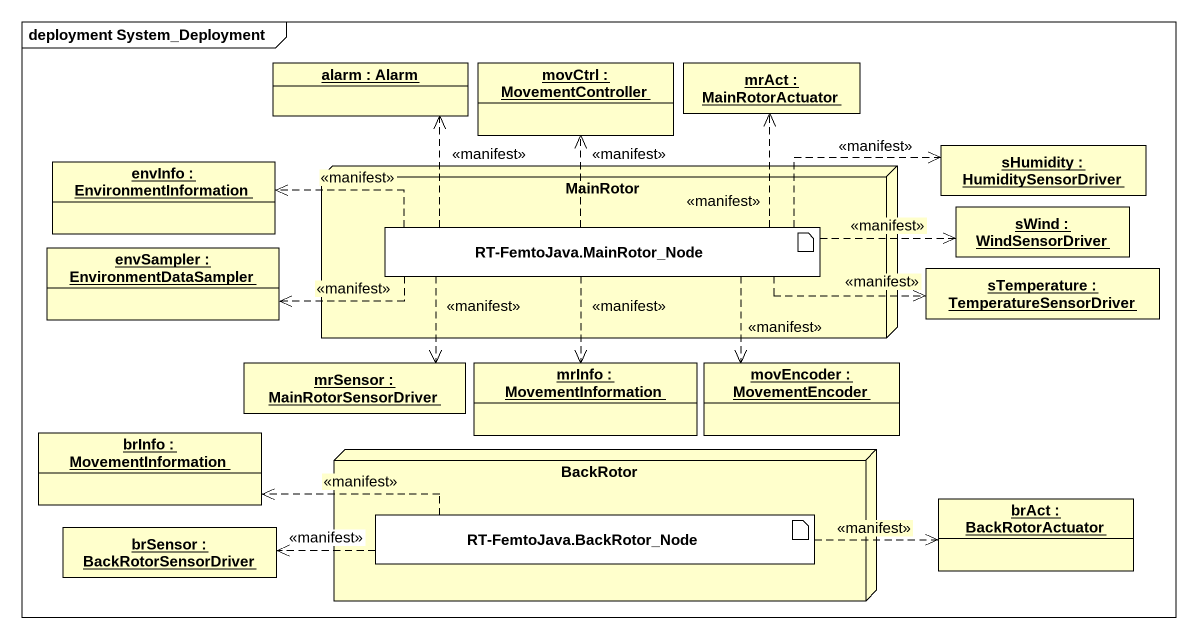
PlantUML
@startuml
mainframe deployment System_Deployment
allowmixing
hide circle
hide empty members
object "alarm : Alarm" as alarm
object "movCtrl : MovementController" as movCtrl
object "mrAct : MainRotorActuator" as mrAct
object "envInfo : EnvironmentInformation" as envInfo
node MainRotor #FFFFCC {
  artifact "RT-FemtoJava.MainRotor_Node" as RT_FemtoJava_MainRotor_Node #FFFFFF
}
object "sHumidity : HumiditySensorDriver" as sHumidity
object "sWind : WindSensorDriver" as sWind
object "envSampler : EnvironmentDataSampler" as envSampler
object "sTemperature : TemperatureSensorDriver" as sTemperature
object "mrSensor : MainRotorSensorDriver" as mrSensor
object "mrInfo : MovementInformation" as mrInfo
object "movEncoder : MovementEncoder" as movEncoder
object "brInfo : MovementInformation" as brInfo
node BackRotor #FFFFCC {
  artifact "RT-FemtoJava.BackRotor_Node" as RT_FemtoJava_BackRotor_Node #FFFFFF
}
object "brSensor : BackRotorSensorDriver" as brSensor
object "brAct : BackRotorActuator" as brAct
RT_FemtoJava_MainRotor_Node .up.> alarm : <<manifest>>
RT_FemtoJava_MainRotor_Node .up.> movCtrl : <<manifest>>
RT_FemtoJava_MainRotor_Node .up.> mrAct : <<manifest>>
RT_FemtoJava_MainRotor_Node .left.> envInfo : <<manifest>>
RT_FemtoJava_MainRotor_Node .right.> sHumidity : <<manifest>>
RT_FemtoJava_MainRotor_Node .right.> sWind : <<manifest>>
RT_FemtoJava_MainRotor_Node .left.> envSampler : <<manifest>>
RT_FemtoJava_MainRotor_Node .right.> sTemperature : <<manifest>>
RT_FemtoJava_MainRotor_Node .left.> mrSensor : <<manifest>>
RT_FemtoJava_MainRotor_Node ..> mrInfo : <<manifest>>
RT_FemtoJava_MainRotor_Node ..> movEncoder : <<manifest>>
RT_FemtoJava_BackRotor_Node .left.> brInfo : <<manifest>>
RT_FemtoJava_BackRotor_Node .left.> brSensor : <<manifest>>
RT_FemtoJava_BackRotor_Node .right.> brAct : <<manifest>>
@enduml
